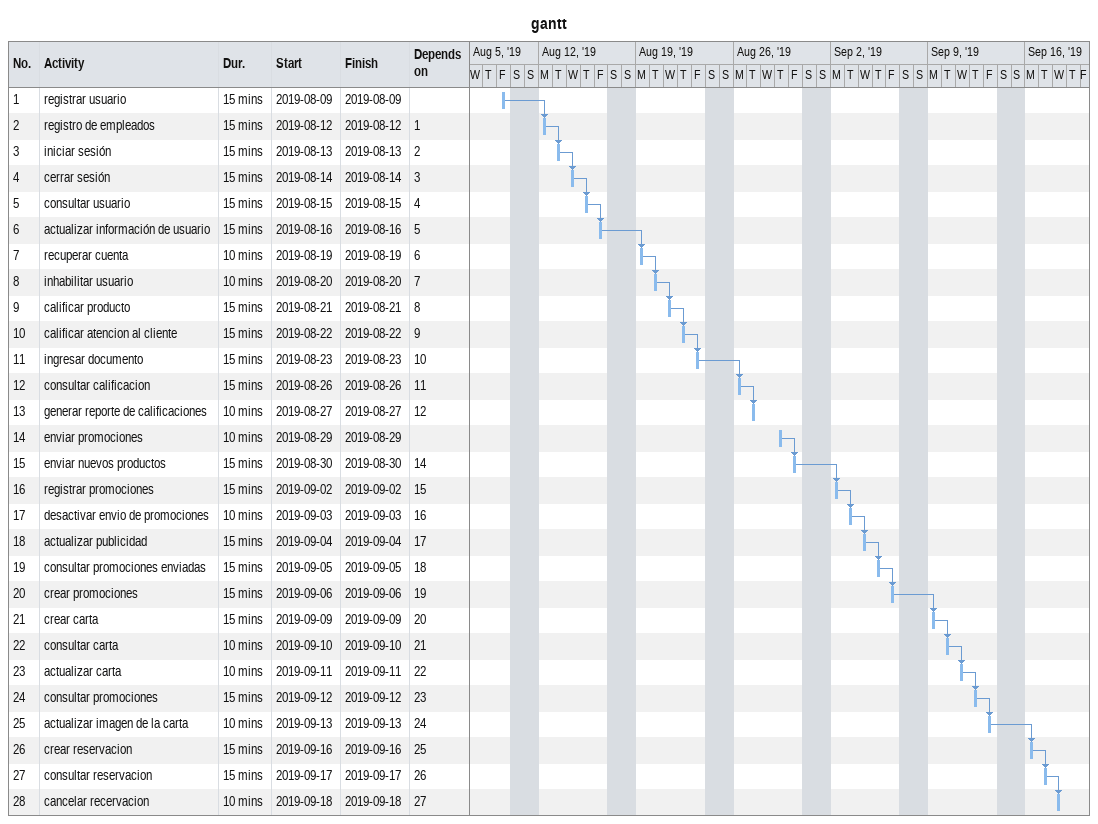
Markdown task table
gantt

| ID | Task | Duration | Start | Finish | Predecessors |
|---|---|---|---|---|---|
| 1 | registrar usuario | 15min | 2019-08-09 | 2019-08-09 |  |
| 2 | registro de empleados | 15min | 2019-08-12 | 2019-08-12 | 1 |
| 3 | iniciar sesión | 15min | 2019-08-13 | 2019-08-13 | 2 |
| 4 | cerrar sesión | 15min | 2019-08-14 | 2019-08-14 | 3 |
| 5 | consultar usuario | 15min | 2019-08-15 | 2019-08-15 | 4 |
| 6 | actualizar información de usuario | 15min | 2019-08-16 | 2019-08-16 | 5 |
| 7 | recuperar cuenta | 10min | 2019-08-19 | 2019-08-19 | 6 |
| 8 | inhabilitar usuario | 10min | 2019-08-20 | 2019-08-20 | 7 |
| 9 | calificar producto | 15min | 2019-08-21 | 2019-08-21 | 8 |
| 10 | calificar atencion al cliente | 15min | 2019-08-22 | 2019-08-22 | 9 |
| 11 | ingresar documento | 15min | 2019-08-23 | 2019-08-23 | 10 |
| 12 | consultar calificacion | 15min | 2019-08-26 | 2019-08-26 | 11 |
| 13 | generar reporte de calificaciones | 10min | 2019-08-27 | 2019-08-27 | 12 |
| 14 | enviar promociones | 10min | 2019-08-29 | 2019-08-29 |  |
| 15 | enviar nuevos productos | 15min | 2019-08-30 | 2019-08-30 | 14 |
| 16 | registrar promociones | 15min | 2019-09-02 | 2019-09-02 | 15 |
| 17 | desactivar envio de promociones | 10min | 2019-09-03 | 2019-09-03 | 16 |
| 18 | actualizar publicidad | 15min | 2019-09-04 | 2019-09-04 | 17 |
| 19 | consultar promociones enviadas | 15min | 2019-09-05 | 2019-09-05 | 18 |
| 20 | crear promociones | 15min | 2019-09-06 | 2019-09-06 | 19 |
| 21 | crear carta | 15min | 2019-09-09 | 2019-09-09 | 20 |
| 22 | consultar carta | 10min | 2019-09-10 | 2019-09-10 | 21 |
| 23 | actualizar carta | 10min | 2019-09-11 | 2019-09-11 | 22 |
| 24 | consultar promociones | 15min | 2019-09-12 | 2019-09-12 | 23 |
| 25 | actualizar imagen de la carta | 10min | 2019-09-13 | 2019-09-13 | 24 |
| 26 | crear reservacion | 15min | 2019-09-16 | 2019-09-16 | 25 |
| 27 | consultar reservacion | 15min | 2019-09-17 | 2019-09-17 | 26 |
| 28 | cancelar recervacion | 10min | 2019-09-18 | 2019-09-18 | 27 |
